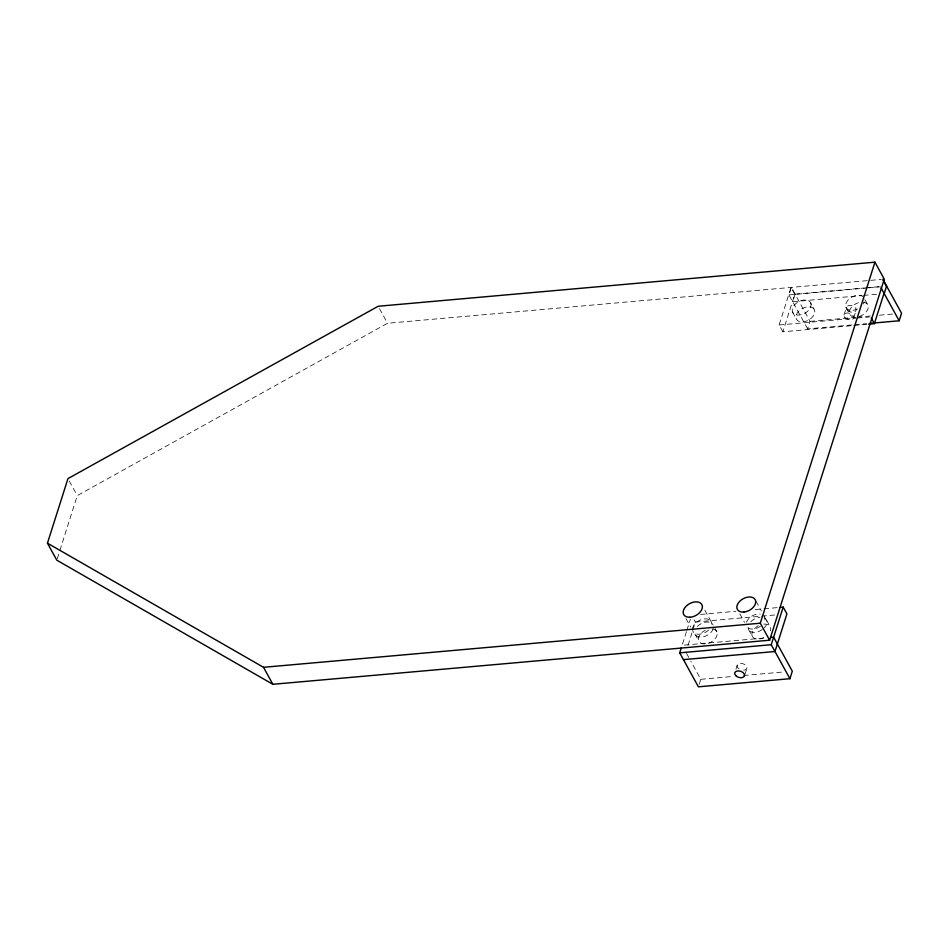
<?xml version="1.0" encoding="UTF-8"?>
<svg xmlns="http://www.w3.org/2000/svg" width="949" height="949" viewBox="0 0 949 949"><rect width="100%" height="100%" fill="white"/><g stroke="black" fill="none" stroke-linecap="round" stroke-linejoin="round"><path stroke-width="0.71" stroke-dasharray="4.75 3.56" d="M57.237 558.771L59.467 551.749M59.917 550.349L77.296 495.592L387.512 323.265L881.384 279.397M782.866 331.782L779.129 324.985L791.075 287.369L794.811 294.166L782.866 331.782L852.249 325.626M807.635 328.888L788.951 294.902L791.336 287.381L810.019 321.367L807.635 328.888L853.4 324.831M686.447 631.643L682.106 645.32L764.764 637.977M686.874 630.266L690.35 619.329M795.072 294.178L792.688 301.699L862.072 295.542M688.013 645.273L692.355 631.595M692.782 630.231L695.392 622.022L694.146 619.756M699.188 684.312L700.789 679.306L690.825 661.18M843.981 315.044L846.378 307.523M735.938 669.211L737.136 665.451M853.78 317.749L856.164 310.216M744.941 674.419L746.922 668.155M794.811 294.166L864.195 288.01M865.666 287.879L880.423 286.574M788.951 294.902L867.196 287.962M868.667 287.832L880.482 286.788M863.543 295.412L878.311 294.107M810.019 321.367L855.784 317.31M857.267 317.18L870.553 316.005M879.403 315.21L892.689 314.036M779.129 324.985L855.891 318.176M857.362 318.045L869.177 316.99M854.871 324.7L866.686 323.656M853.72 325.495L867.006 324.309M700.516 614.442L735.938 611.298M755.131 609.59L762.51 608.938M763.992 608.807L778.749 607.502M695.392 622.022L775.108 614.952M700.789 679.306L733.257 676.423M743.589 675.498L783.447 671.963M864.847 299.481L867.955 305.151M845.974 307.274L849.711 314.072M810.743 303.099A10.166 6.584 -28.8 0 1 799.236 315.08A10.166 6.584 -28.8 0 1 794.894 304.499A10.166 6.584 -28.8 0 1 810.743 303.099L814.479 309.896A10.166 6.584 -28.8 0 1 802.973 321.877A10.166 6.584 -28.8 0 1 798.631 311.296A10.166 6.584 -28.8 0 1 814.479 309.896M792.498 312.031L796.235 318.828M756.056 601.286L761.395 610.99M766.662 620.338L770.398 627.135M748.429 629.27L752.166 636.067A10.166 6.584 -28.8 0 0 763.791 637.716M739.817 613.849L744.49 622.354M715.06 628.487L716.922 631.88M704.846 610.16L711.513 622.307M694.953 634.015L698.689 640.812M686.032 618.641L690.706 627.147M686.554 653.41L690.113 659.875M379.505 308.698L387.512 323.265M69.289 481.036L77.296 495.592M763.779 615.628A10.166 6.584 -28.8 0 1 763.838 622.686M760.398 626.269A10.166 6.584 -28.8 0 1 746.495 625.996M746.46 622.342A10.166 6.584 -28.8 0 1 760.291 614.05M692.485 628.973A10.356 6.702 -28.8 0 1 702.521 619.234A10.356 6.702 -28.8 0 1 711.738 624.11M708.63 629.994A10.356 6.702 -28.8 0 1 692.711 630.788M863.507 302.138A10.166 6.584 -28.8 0 1 867.991 308.805A10.166 6.584 -28.8 0 1 858.892 316.669M854.159 317.085A10.166 6.584 -28.8 0 1 849.687 310.43A10.166 6.584 -28.8 0 1 858.774 302.553M864.254 302.007A10.166 6.584 -28.8 0 1 863.317 303.977M857.611 308.923A10.166 6.584 -28.8 0 1 846.235 307.796A10.166 6.584 -28.8 0 1 851.039 297.571A10.166 6.584 -28.8 0 1 863.258 296.918M764.194 617.882A10.166 6.584 -28.8 0 1 764.277 627.858M762.332 629.555A10.166 6.584 -28.8 0 1 748.085 627.538M750.813 621.749A10.166 6.584 -28.8 0 1 759.935 617.289M763.672 624.086A10.166 6.584 -28.8 0 1 770.434 630.788M752.166 636.067A10.166 6.584 -28.8 0 1 758.773 625.498M713.221 628.736A10.166 6.584 -28.8 0 1 702.901 636.898A10.166 6.584 -28.8 0 1 694.609 632.283M697.337 626.494A10.166 6.584 -28.8 0 1 713.185 625.083M712.485 628.879A10.166 6.584 -28.8 0 1 714.538 639.401A10.166 6.584 -28.8 0 1 699.638 642.248A10.166 6.584 -28.8 0 1 705.297 630.243M738.998 668.855A5.089 3.203 17.6 0 1 739.046 663.624A5.089 3.203 17.6 0 1 746.602 666.4A5.089 3.203 17.6 0 1 742.652 670.196M847.327 310.145A5.089 3.203 17.6 0 0 855.832 310.987A5.089 3.203 17.6 0 0 850.648 305.483A5.089 3.203 17.6 0 0 847.327 310.145M844.942 317.666A5.089 3.203 17.6 0 0 853.436 318.508A5.089 3.203 17.6 0 0 848.264 313.004A5.089 3.203 17.6 0 0 844.942 317.666"/><path stroke-width="1.42" d="M47.45 543.184L67.96 478.604L378.165 306.266L874.942 262.173L884.278 279.172L769.639 640.219L272.861 684.3L56.798 560.171L47.45 543.184L263.514 667.313L272.861 684.3M770.671 637.455L773.625 637.194L792.308 671.18L789.924 678.701L698.393 686.827L679.709 652.841L681.299 647.823M769.639 640.219L760.291 623.22L874.942 262.173M789.924 678.701L771.24 644.715L783.186 607.099L780.232 607.372M868.489 324.178L874.385 323.656L884.124 293.016M884.219 293.585L886.603 286.064M869.64 323.395L899.166 320.774L901.55 313.253L882.867 279.267M263.514 667.313L760.291 623.22M679.709 652.841L771.24 644.715M683.446 659.638L774.977 651.512L786.923 613.896L783.186 607.099M883.222 280.382L886.33 286.052M881.099 287.915L899.166 320.774M871.277 317.998L874.385 323.656M743.886 612.058A10.166 6.584 -28.8 0 0 755.392 600.065A10.166 6.584 -28.8 0 0 739.544 601.476A10.166 6.584 -28.8 0 0 743.886 612.058M689.887 617.241A10.356 6.702 -28.8 0 0 702.177 605.308A10.356 6.702 -28.8 0 0 686.246 606.103A10.356 6.702 -28.8 0 0 689.887 617.241M735.7 675.593A5.089 3.203 17.6 0 0 744.194 676.435A5.089 3.203 17.6 0 0 739.022 670.943A5.089 3.203 17.6 0 0 735.7 675.593"/></g></svg>
